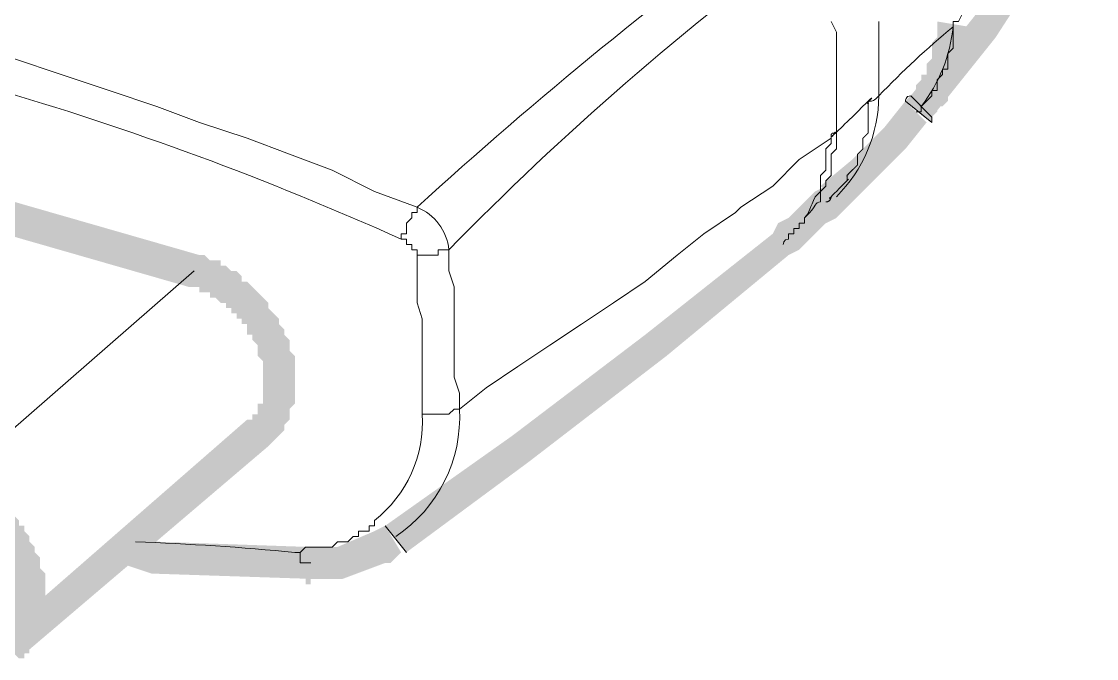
# Model space of a CAD drawing. Header units: millimetres. Extents: x -71336 to -35435, y -26189 to 22712.
# Drawn here: x -37410.43 to -37406.107, y -5700.953 to -5698.392 of the extents above; entities that cross this region are included whole.
import ezdxf
from ezdxf.enums import TextEntityAlignment as Align

# ---------------------------------------------------------------- set-up
doc = ezdxf.new("R2010")
doc.units = ezdxf.units.MM
doc.layers.add('SC - Equipment', color=7, linetype='Continuous', lineweight=13)
doc.styles.get("Standard").update_dxf_attribs({"font": 'arial.ttf', "height": 35})

# ---------------------------------------------------------------- blocks, each defined once
blk = doc.blocks.new('BARCO CLICKSHARE BUTTON WITH TEXT - SCHEMATIC')
at = {"layer": 'SC - Equipment', "lineweight": 0, "transparency": 33554687}
for points in [[(-14.7947, -24.4443), (-14.5385, -24.1241), (-14.325, -23.7825), (-14.1542, -23.4836), (-14.0475, -23.5476), (-14.2183, -23.8465), (-14.4531, -24.2094), (-14.7093, -24.5297)], [(-14.5599, -24.1667), (-14.5599, -24.1667), (-14.5599, -24.1667), (-14.5599, -24.1881), (-14.5599, -24.1881), (-14.5599, -24.2094), (-14.5599, -24.2094), (-14.5812, -24.2308), (-14.5812, -24.2308), (-14.5812, -24.2521), (-14.5812, -24.2521), (-14.5812, -24.2735), (-14.5812, -24.2735), (-14.5812, -24.2948), (-14.5812, -24.2948), (-14.5812, -24.3162), (-14.5812, -24.3162), (-14.6026, -24.3375), (-14.6026, -24.3375), (-14.6026, -24.3589), (-14.6026, -24.3589), (-14.6026, -24.3802), (-14.6026, -24.3802), (-14.6239, -24.3802), (-14.6239, -24.3802), (-14.6239, -24.4016), (-14.6239, -24.4016), (-14.6453, -24.4229), (-14.6453, -24.4229), (-14.6453, -24.4443), (-14.6453, -24.4443), (-14.6453, -24.4656), (-14.6453, -24.4656), (-14.6666, -24.487), (-14.6666, -24.487), (-14.6666, -24.487), (-14.688, -24.487), (-14.688, -24.5083), (-14.688, -24.5083), (-14.7093, -24.5297), (-14.7947, -24.4443), (-14.7947, -24.4443), (-14.7734, -24.4229), (-14.7734, -24.4016), (-14.7734, -24.4016), (-14.752, -24.3802), (-14.752, -24.3589), (-14.7307, -24.3589), (-14.7307, -24.3375), (-14.7307, -24.3162), (-14.7307, -24.3162), (-14.7093, -24.2948), (-14.7093, -24.2735), (-14.7093, -24.2735), (-14.7093, -24.2521), (-14.7093, -24.2308), (-14.688, -24.2094), (-14.688, -24.2094), (-14.688, -24.1881), (-14.688, -24.1667), (-14.688, -24.1454)], [(-14.5599, -24.1667), (-14.5599, -24.1667), (-14.5599, -24.1667), (-14.5599, -24.1881), (-14.5599, -24.1881), (-14.5599, -24.2094), (-14.5599, -24.2094), (-14.5599, -24.2308), (-14.5599, -24.2308), (-14.5599, -24.2521), (-14.5599, -24.2521), (-14.5812, -24.2735), (-14.5812, -24.2735), (-14.5812, -24.2948), (-14.5812, -24.2948), (-14.5812, -24.3162), (-14.5812, -24.3162), (-14.6026, -24.3375), (-14.6026, -24.3375), (-14.6026, -24.3589), (-14.6026, -24.3589), (-14.6026, -24.3802), (-14.6026, -24.3802), (-14.6239, -24.4016), (-14.6239, -24.4016), (-14.6239, -24.4016), (-14.6239, -24.4016), (-14.6239, -24.4229), (-14.6239, -24.4229), (-14.6453, -24.4443), (-14.6453, -24.4443), (-14.6453, -24.4656), (-14.6453, -24.4656), (-14.6666, -24.487), (-14.6666, -24.487), (-14.6666, -24.487), (-14.688, -24.487), (-14.688, -24.5083), (-14.688, -24.5083), (-14.7093, -24.5297), (-14.7947, -24.4443), (-14.7947, -24.4443), (-14.7734, -24.4229), (-14.7734, -24.4016), (-14.752, -24.4016), (-14.752, -24.3802), (-14.752, -24.3589), (-14.7307, -24.3589), (-14.7307, -24.3375), (-14.7307, -24.3162), (-14.7093, -24.3162), (-14.7093, -24.2948), (-14.7093, -24.2735), (-14.7093, -24.2735), (-14.688, -24.2521), (-14.688, -24.2308), (-14.688, -24.2094), (-14.688, -24.1881), (-14.688, -24.1881), (-14.688, -24.1667), (-14.688, -24.1454)], [(-15.1576, -24.8072), (-15.0295, -24.7005), (-14.9014, -24.5724), (-14.8161, -24.4656), (-14.7307, -24.551), (-14.8161, -24.6578), (-14.9441, -24.7859), (-15.0509, -24.8926)], [(-15.3284, -24.9567), (-15.2857, -24.9353), (-15.2217, -24.8713), (-15.179, -24.914), (-15.2217, -24.8713), (-15.179, -24.8286), (-15.0936, -24.9353), (-15.1363, -24.9567), (-15.1363, -24.9567), (-15.2003, -25.0207), (-15.2003, -25.0207), (-15.243, -25.0634)], [(-16.9082, -26.1735), (-16.3959, -25.8106), (-15.8621, -25.405), (-15.3498, -24.9993), (-15.2857, -25.0847), (-15.7768, -25.4904), (-16.3318, -25.9173), (-16.8228, -26.2803)], [(-17.3993, -25.5971), (-17.3993, -25.5758), (-17.3993, -25.5758), (-17.3993, -25.5544), (-17.3993, -25.5544), (-17.3993, -25.5331), (-17.3993, -25.5117), (-17.3993, -25.5117), (-17.4206, -25.4904), (-17.4206, -25.469), (-17.4206, -25.469), (-17.4206, -25.469), (-17.4206, -25.4477), (-17.442, -25.4263), (-17.442, -25.4263), (-17.442, -25.405), (-17.4633, -25.405), (-17.4633, -25.3836), (-17.4633, -25.3623), (-17.4846, -25.3623), (-17.4846, -25.3409), (-17.506, -25.3409), (-17.506, -25.3196), (-17.5273, -25.3196), (-17.5273, -25.2982), (-17.5487, -25.2982), (-17.5487, -25.2769), (-17.57, -25.2769), (-17.5914, -25.2555), (-17.5914, -25.2555), (-17.5914, -25.2555), (-17.6127, -25.2555), (-17.6127, -25.2342), (-17.6341, -25.2342), (-17.6554, -25.2342), (-17.6554, -25.2128), (-17.6768, -25.2128), (-17.6768, -25.2128), (-17.6981, -25.2128), (-17.6554, -25.0847), (-17.6554, -25.0847), (-17.6341, -25.0847), (-17.6341, -25.0847), (-17.6341, -25.0847), (-17.6127, -25.1061), (-17.6127, -25.1061), (-17.5914, -25.1061), (-17.5914, -25.1061), (-17.57, -25.1061), (-17.57, -25.1274), (-17.57, -25.1274), (-17.57, -25.1274), (-17.5487, -25.1274), (-17.5487, -25.1274), (-17.5273, -25.1488), (-17.5273, -25.1488), (-17.506, -25.1488), (-17.506, -25.1488), (-17.506, -25.1488), (-17.506, -25.1488), (-17.4846, -25.1701), (-17.4846, -25.1701), (-17.4846, -25.1701), (-17.4846, -25.1915), (-17.4633, -25.1915), (-17.4633, -25.1915), (-17.442, -25.2128), (-17.442, -25.2128), (-17.442, -25.2128), (-17.442, -25.2128), (-17.4206, -25.2342), (-17.4206, -25.2342), (-17.3993, -25.2555), (-17.3993, -25.2555), (-17.3993, -25.2555), (-17.3993, -25.2555), (-17.3779, -25.2769), (-17.3779, -25.2769), (-17.3779, -25.2982), (-17.3779, -25.2982), (-17.3566, -25.3196), (-17.3566, -25.3196), (-17.3566, -25.3196), (-17.3566, -25.3196), (-17.3352, -25.3409), (-17.3352, -25.3409), (-17.3352, -25.3623), (-17.3352, -25.3623), (-17.3139, -25.3836), (-17.3139, -25.3836), (-17.3139, -25.405), (-17.3139, -25.405), (-17.3139, -25.405), (-17.3139, -25.405), (-17.2925, -25.4263), (-17.2925, -25.4263), (-17.2925, -25.4263), (-17.2925, -25.4263), (-17.2925, -25.4477), (-17.2925, -25.4477), (-17.2925, -25.469), (-17.2925, -25.469), (-17.2712, -25.4904), (-17.2712, -25.4904), (-17.2712, -25.5117), (-17.2712, -25.5117), (-17.2712, -25.5331), (-17.2712, -25.5331), (-17.2712, -25.5331), (-17.2712, -25.5331), (-17.2712, -25.5544), (-17.2712, -25.5544), (-17.2712, -25.5758), (-17.2712, -25.5758), (-17.2712, -25.5971)], [(-17.4633, -25.7466), (-17.4419, -25.7466), (-17.4419, -25.7466), (-17.4419, -25.7252), (-17.4419, -25.7252), (-17.4206, -25.7252), (-17.4206, -25.7039), (-17.4206, -25.7039), (-17.4206, -25.7039), (-17.4206, -25.6825), (-17.4206, -25.6825), (-17.3993, -25.6825), (-17.3993, -25.6612), (-17.3993, -25.6612), (-17.3993, -25.6398), (-17.3993, -25.6398), (-17.3993, -25.6185), (-17.3993, -25.6185), (-17.3993, -25.5971), (-17.3993, -25.5971), (-17.2712, -25.5971), (-17.2712, -25.6185), (-17.2712, -25.6185), (-17.2712, -25.6185), (-17.2712, -25.6185), (-17.2712, -25.6398), (-17.2712, -25.6398), (-17.2712, -25.6612), (-17.2712, -25.6612), (-17.2712, -25.6825), (-17.2712, -25.6825), (-17.2712, -25.6825), (-17.2712, -25.6825), (-17.2925, -25.7039), (-17.2925, -25.7039), (-17.2925, -25.7252), (-17.2925, -25.7252), (-17.2925, -25.7252), (-17.2925, -25.7252), (-17.2925, -25.7466), (-17.2925, -25.7466), (-17.2925, -25.7466), (-17.2925, -25.7466), (-17.3139, -25.7679), (-17.3139, -25.7679), (-17.3139, -25.7679), (-17.3139, -25.7679), (-17.3139, -25.7892), (-17.3139, -25.7892), (-17.3352, -25.8106), (-17.3352, -25.8106), (-17.3352, -25.8106), (-17.3352, -25.8106), (-17.3566, -25.8319), (-17.3566, -25.8319), (-17.3566, -25.8319), (-17.3566, -25.8319), (-17.3779, -25.8533)], [(-18.6588, -25.96), (-18.6588, -25.96), (-18.6588, -25.96), (-18.6375, -25.96), (-18.6375, -25.96), (-18.6161, -25.9814), (-18.6161, -25.9814), (-18.5948, -25.9814), (-18.5948, -25.9814), (-18.5734, -25.9814), (-18.5734, -25.9814), (-18.5734, -26.0027), (-18.5734, -26.0027), (-18.5521, -26.0027), (-18.5521, -26.0027), (-18.5307, -26.0241), (-18.5307, -26.0241), (-18.5094, -26.0241), (-18.5094, -26.0241), (-18.5094, -26.0454), (-18.5094, -26.0454), (-18.488, -26.0454), (-18.488, -26.0454), (-18.4667, -26.0668), (-18.4667, -26.0668), (-18.4667, -26.0668), (-18.4667, -26.0668), (-18.4453, -26.0881), (-18.4453, -26.0881), (-18.4453, -26.0881), (-18.4453, -26.0881), (-18.424, -26.1095), (-18.424, -26.1095), (-18.4026, -26.1308), (-18.4026, -26.1308), (-18.4026, -26.1308), (-18.4026, -26.1308), (-18.3813, -26.1522), (-18.3813, -26.1522), (-18.3813, -26.1735), (-18.3813, -26.1735), (-18.3599, -26.1735), (-18.3599, -26.1949), (-18.3599, -26.1949), (-18.3599, -26.1949), (-18.3386, -26.2162), (-18.3386, -26.2162), (-18.3386, -26.2376), (-18.3386, -26.2376), (-18.3172, -26.2589), (-18.3172, -26.2589), (-18.3172, -26.2589), (-18.3172, -26.2803), (-18.3172, -26.2803), (-18.3172, -26.2803), (-18.2959, -26.3016), (-18.2959, -26.3016), (-18.2959, -26.323), (-18.2959, -26.323), (-18.2959, -26.3443), (-18.2959, -26.3443), (-18.2959, -26.3443), (-18.2959, -26.3443), (-18.2745, -26.3657), (-18.2745, -26.3657), (-18.2745, -26.387), (-18.2745, -26.387), (-18.2745, -26.4084), (-18.2745, -26.4084), (-18.2745, -26.4297), (-18.2745, -26.4297), (-18.2745, -26.4297), (-18.2745, -26.4297), (-18.2745, -26.4511), (-18.2745, -26.4511), (-18.2745, -26.4724), (-18.2745, -26.4724), (-18.2745, -26.4938), (-18.2745, -26.4938), (-18.2745, -26.5151), (-18.2745, -26.5151), (-18.2745, -26.5151), (-18.2745, -26.5151), (-18.2745, -26.5365), (-18.2745, -26.5365), (-18.2745, -26.5365), (-18.2745, -26.5365), (-18.2745, -26.5578), (-18.2745, -26.5578), (-18.2959, -26.5792), (-18.2959, -26.5792), (-18.2959, -26.5792), (-18.2959, -26.5792), (-18.2959, -26.6005), (-18.2959, -26.6005), (-18.2959, -26.6219), (-18.2959, -26.6219), (-18.3172, -26.6219), (-18.3172, -26.6219), (-18.3172, -26.6432), (-18.3172, -26.6432), (-18.3172, -26.6432), (-18.3172, -26.6432), (-18.3386, -26.6645), (-18.3386, -26.6645), (-18.3386, -26.6645), (-18.3386, -26.6645), (-18.3386, -26.6859), (-18.3386, -26.6859), (-18.3599, -26.6859), (-18.3599, -26.7072), (-18.3599, -26.7072), (-18.3599, -26.7072), (-18.3813, -26.7072), (-18.4667, -26.6219), (-18.4667, -26.6219), (-18.4453, -26.6005), (-18.4453, -26.6005), (-18.4453, -26.6005), (-18.4453, -26.5792), (-18.424, -26.5792), (-18.424, -26.5792), (-18.424, -26.5792), (-18.424, -26.5578), (-18.424, -26.5578), (-18.424, -26.5365), (-18.4026, -26.5365), (-18.4026, -26.5365), (-18.4026, -26.5151), (-18.4026, -26.5151), (-18.4026, -26.5151), (-18.4026, -26.4938), (-18.4026, -26.4724), (-18.4026, -26.4724), (-18.4026, -26.4511), (-18.4026, -26.4511), (-18.4026, -26.4297), (-18.4026, -26.4297), (-18.4026, -26.4084), (-18.4026, -26.4084), (-18.4026, -26.387), (-18.424, -26.3657), (-18.424, -26.3657), (-18.424, -26.3443), (-18.424, -26.3443), (-18.424, -26.323), (-18.4453, -26.3016), (-18.4453, -26.3016), (-18.4453, -26.2803), (-18.4667, -26.2589), (-18.4667, -26.2589), (-18.488, -26.2376), (-18.488, -26.2376), (-18.488, -26.2162), (-18.5094, -26.2162), (-18.5094, -26.1949), (-18.5307, -26.1735), (-18.5307, -26.1735), (-18.488, -26.1308), (-18.5307, -26.1735), (-18.5521, -26.1735), (-18.5094, -26.1308), (-18.5307, -26.1735), (-18.5521, -26.1522), (-18.5734, -26.1522), (-18.5734, -26.1308), (-18.5948, -26.1308), (-18.5948, -26.1308), (-18.6161, -26.1095), (-18.6375, -26.1095), (-18.6375, -26.1095), (-18.6588, -26.0881), (-18.6588, -26.0881), (-18.6802, -26.0881), (-18.6802, -26.0881), (-18.7015, -26.0668)], [(-17.933, -26.1949), (-17.8262, -26.2376), (-17.2071, -26.2589), (-17.2071, -26.387), (-17.8476, -26.3657), (-17.9757, -26.323)], [(-17.2285, -26.2589), (-17.1004, -26.2589), (-16.9509, -26.1949), (-16.9082, -26.1735), (-16.8442, -26.2803), (-16.8869, -26.323), (-16.9082, -26.323), (-17.079, -26.387), (-17.2071, -26.387)]]:
    blk.add_hatch(color=7, dxfattribs=at).paths.add_polyline_path(points)
at = {"layer": 'SC - Equipment', "color": 7, "lineweight": 0, "transparency": 33554687}
for points in [[(-14.9228, -24.1454), (-14.9228, -24.1881), (-14.9228, -24.2308), (-14.9228, -24.2735), (-14.9228, -24.2948), (-14.9228, -24.3375), (-14.9228, -24.3802), (-14.9228, -24.4229), (-14.9228, -24.4443, -0.029386), (-14.6239, -24.1667), (-14.6239, -24.1454)], [(-15.2644, -23.6544, 0.026924), (-16.7801, -24.8926), (-16.7801, -24.914), (-16.8015, -24.914), (-16.8015, -24.9353), (-16.8228, -24.9567), (-16.8228, -24.978), (-16.8228, -24.9993), (-16.8442, -24.9993), (-16.8442, -25.0207, 0.070044), (-20.2173, -24.0387)], [(-14.6239, -24.1667, -0.137949), (-14.752, -24.487), (-14.7307, -24.4656), (-14.7093, -24.4443), (-14.7093, -24.4229), (-14.688, -24.4229), (-14.688, -24.4016), (-14.688, -24.3802), (-14.6666, -24.3589), (-14.6666, -24.3375), (-14.6453, -24.3375), (-14.6453, -24.3162), (-14.6453, -24.2948), (-14.6453, -24.2735), (-14.6239, -24.2521), (-14.6239, -24.2308), (-14.6239, -24.2094), (-14.6239, -24.1881), (-14.6239, -24.1667), (-14.6239, -24.1454), (-14.6026, -24.1454), (-14.5812, -24.1027)], [(-18.4026, -24.2948), (-18.2105, -24.3589), (-18.0184, -24.4229), (-17.8262, -24.487), (-17.6554, -24.551), (-17.4633, -24.6151), (-17.2925, -24.6791), (-17.1217, -24.7432), (-16.9509, -24.8286), (-16.7801, -24.8926, -0.280416), (-16.652, -25.0634, -0.040203), (-15.179, -23.7825)], [(-15.179, -24.8499), (-15.1576, -24.8286), (-15.1576, -24.8072), (-15.1576, -24.7859), (-15.1576, -24.7645), (-15.1363, -24.7432), (-15.1363, -24.7218), (-15.1363, -24.7005), (-15.1363, -24.6791), (-15.1363, -24.6578), (-15.1149, -24.6364), (-15.1149, -24.6151), (-15.243, -24.7005), (-15.3498, -24.8072), (-15.4779, -24.8926), (-15.4992, -24.914), (-15.6273, -24.9993), (-15.7341, -25.0847), (-15.8621, -25.1915), (-15.9902, -25.2769), (-16.1183, -25.3623), (-16.2464, -25.4477), (-16.3745, -25.5331), (-16.5026, -25.6185), (-16.6094, -25.7039), (-16.6307, -25.7039), (-16.652, -25.7252), (-16.6734, -25.7252), (-16.6947, -25.7252), (-16.7161, -25.7252), (-16.7374, -25.7252), (-16.7588, -25.7252, -0.245347), (-16.9509, -26.1522)], [(-16.8442, -25.0207), (-16.8228, -25.0207), (-16.8228, -25.042), (-16.8015, -25.042), (-16.8015, -25.0634), (-16.7801, -25.0634), (-16.7801, -25.0847), (-16.7588, -25.0847), (-16.7374, -25.0847), (-16.7161, -25.0847), (-16.6947, -25.0847), (-16.6947, -25.0634), (-16.6734, -25.0634), (-16.652, -25.0634), (-16.652, -25.0847), (-16.652, -25.1488), (-16.6307, -25.2128), (-16.6307, -25.2555), (-16.6307, -25.3196), (-16.6307, -25.3836), (-16.6307, -25.4477), (-16.6307, -25.5117), (-16.6307, -25.5758), (-16.6094, -25.6398), (-16.6094, -25.7039, -0.266944), (-16.8655, -26.2162)], [(-17.2071, -26.323), (-17.2285, -26.323), (-17.2498, -26.323), (-17.2498, -26.3016), (-17.2498, -26.2803), (-17.2712, -26.2803, 0.013822), (-17.9116, -26.2376)]]:
    blk.add_lwpolyline(points, format="xyb", dxfattribs=at)
for points in [[(-15.1149, -24.1454), (-15.0936, -24.1881), (-15.0936, -24.2308), (-15.0936, -24.2735), (-15.0936, -24.3162), (-15.0936, -24.3589), (-15.0936, -24.3802), (-15.0936, -24.4229), (-15.0936, -24.4656), (-15.0936, -24.5083), (-15.0936, -24.551), (-15.0936, -24.5937), (-15.0936, -24.6151), (-15.0936, -24.6364), (-15.0936, -24.6578), (-15.1149, -24.6791), (-15.1149, -24.7005), (-15.1149, -24.7218), (-15.1149, -24.7432), (-15.1149, -24.7645), (-15.1363, -24.7859), (-15.1363, -24.8072), (-15.1576, -24.8286), (-15.1576, -24.8499), (-15.1576, -24.8713)], [(-14.6239, -24.1454), (-14.6239, -24.1454)], [(-15.2003, -24.914), (-15.2217, -24.9353), (-15.2217, -24.9567), (-15.243, -24.9567), (-15.243, -24.978), (-15.2644, -24.978), (-15.2644, -24.9993), (-15.2857, -24.9993), (-15.2857, -25.0207)], [(-15.2217, -24.9353), (-15.2217, -24.9567), (-15.243, -24.9567), (-15.243, -24.978), (-15.2644, -24.978), (-15.2644, -24.9993), (-15.2857, -24.9993), (-15.2857, -25.0207)], [(-16.7801, -25.0847), (-16.7801, -25.1061), (-16.7801, -25.1701), (-16.7801, -25.2342), (-16.7801, -25.2769), (-16.7588, -25.3409), (-16.7588, -25.405), (-16.7588, -25.469), (-16.7588, -25.5331), (-16.7588, -25.5971), (-16.7588, -25.6612), (-16.7588, -25.7252)], [(-18.7656, -26.1308), (-18.6802, -26.0241), (-17.6768, -25.1488)], [(-16.9509, -26.1735), (-16.9723, -26.1735), (-16.9723, -26.1949), (-16.9936, -26.1949), (-17.015, -26.1949), (-17.015, -26.2162), (-17.0363, -26.2162), (-17.0577, -26.2376), (-17.079, -26.2376), (-17.1004, -26.2376), (-17.1217, -26.2589), (-17.1431, -26.2589), (-17.1644, -26.2589), (-17.1858, -26.2589), (-17.2071, -26.2589), (-17.2285, -26.2589), (-17.2498, -26.2803), (-17.2712, -26.2803)]]:
    blk.add_lwpolyline(points, dxfattribs=at)
for points in [[(-14.6239, -24.1667), (-14.6239, -24.1667)], [(-14.7093, -24.551), (-14.7093, -24.551), (-14.8161, -24.4656), (-14.8161, -24.4656)], [(-14.7947, -24.4443), (-14.7093, -24.5297)], [(-16.8228, -26.2803), (-16.8228, -26.2803), (-16.9082, -26.1735), (-16.9082, -26.1735)]]:
    blk.add_lwpolyline(points, close=True, dxfattribs=at)
blk.add_arc((-15.5007, -24.4397), 0.578, 314.7862, 359.5465, dxfattribs=at)
blk.add_rational_spline([(-15.1363, -24.8713), (-15.1149, -24.8713), (-15.1149, -24.8499), (-15.1149, -24.8499), (-15.0936, -24.8286), (-15.0722, -24.8072), (-15.0509, -24.7859), (-15.0509, -24.7787), (-15.0509, -24.7716), (-15.0509, -24.7645), (-15.0438, -24.7574), (-15.0367, -24.7503), (-15.0295, -24.7432), (-15.0224, -24.736), (-15.0153, -24.7289), (-15.0082, -24.7218), (-15.0082, -24.7147), (-15.0082, -24.7076), (-15.0082, -24.7005), (-15.0082, -24.6933), (-15.0082, -24.6862), (-15.0082, -24.6791), (-15.0011, -24.672), (-14.994, -24.6649), (-14.9868, -24.6578), (-14.9868, -24.6507), (-14.9868, -24.6435), (-14.9868, -24.6364), (-14.9868, -24.6293), (-14.9868, -24.6222), (-14.9868, -24.6151), (-14.9797, -24.608), (-14.9726, -24.6008), (-14.9655, -24.5937), (-14.9655, -24.5866), (-14.9655, -24.5795), (-14.9655, -24.5724), (-14.9655, -24.5653), (-14.9655, -24.5581), (-14.9655, -24.551), (-14.9655, -24.5439), (-14.9655, -24.5368), (-14.9655, -24.5297), (-14.9655, -24.5226), (-14.9655, -24.5154), (-14.9655, -24.5083), (-14.9655, -24.5012), (-14.9655, -24.4941), (-14.9655, -24.487), (-14.9655, -24.4799), (-14.9655, -24.4727), (-14.9655, -24.4656), (-15.0082, -24.5083), (-15.0509, -24.551), (-15.0936, -24.5937), (-15.1149, -24.5937), (-15.1149, -24.5937), (-15.1149, -24.6151)], [1, 1, 1, 1, 0.999999999218, 0.999999999218, 1, 1, 1, 1, 1, 1, 1, 1, 1, 1, 1, 1, 1, 1, 1, 1, 1, 1, 1, 1, 1, 1, 1, 1, 1, 1, 1, 1, 1, 1, 1, 1, 1, 1, 1, 1, 1, 1, 1, 1, 1, 1, 1, 1, 1, 1, 0.999999999804, 0.999999999804, 1, 1, 1, 1], degree=3, knots=[0, 0, 0, 0, 1, 1, 1, 1.000097, 1.000097, 1.000097, 2.000097, 2.000097, 2.000097, 3.000097, 3.000097, 3.000097, 4.000097, 4.000097, 4.000097, 5.000097, 5.000097, 5.000097, 6.000097, 6.000097, 6.000097, 7.000097, 7.000097, 7.000097, 8.000097, 8.000097, 8.000097, 9.000097, 9.000097, 9.000097, 10.000097, 10.000097, 10.000097, 11.000097, 11.000097, 11.000097, 12.000097, 12.000097, 12.000097, 13.000097, 13.000097, 13.000097, 14.000097, 14.000097, 14.000097, 15.000097, 15.000097, 15.000097, 16.000097, 16.000097, 16.000097, 16.000145, 16.000145, 16.000145, 17.000145, 17.000145, 17.000145, 17.000145], dxfattribs=at)
for points in [[(-14.9655, -24.4656), (-14.9441, -24.4656), (-14.9441, -24.4656), (-14.9228, -24.4443)], [(-15.2217, -24.9353), (-15.2003, -24.914), (-15.2003, -24.8926), (-15.179, -24.8499)], [(-15.2003, -24.914), (-15.179, -24.8926), (-15.179, -24.8713), (-15.1576, -24.8713)], [(-15.3071, -25.042), (-15.3071, -25.042), (-15.3071, -25.0207), (-15.2857, -25.0207)], [(-16.9509, -26.1735), (-16.9509, -26.1735), (-16.9509, -26.1522), (-16.9509, -26.1522)]]:
    blk.add_open_spline(points, degree=3, dxfattribs=at)
for points, knots in [([(-14.7947, -24.4443), (-14.7662, -24.4727), (-14.7378, -24.5012), (-14.7093, -24.5297), (-14.7093, -24.5297), (-14.7093, -24.5297), (-14.7093, -24.551), (-14.7449, -24.5226), (-14.7805, -24.4941), (-14.8161, -24.4656), (-14.8161, -24.4656), (-14.8161, -24.4443), (-14.7947, -24.4443)], [0, 0, 0, 0, 1, 1, 1, 2, 2, 2, 3, 3, 3, 4, 4, 4, 4]), ([(-14.7734, -24.5083), (-14.7734, -24.5083), (-14.7734, -24.5083), (-14.752, -24.5083), (-14.752, -24.5083), (-14.752, -24.487), (-14.752, -24.487)], [0, 0, 0, 0, 1, 1, 1, 2, 2, 2, 2])]:
    blk.add_open_spline(points, degree=3, knots=knots, dxfattribs=at)
for points in [[(-14.7093, -24.5297), (-14.7093, -24.551), (-14.7947, -24.4443), (-14.8161, -24.4656)], [(-19.3633, -24.5937), (-17.6554, -25.0847), (-19.406, -24.7218), (-17.6981, -25.2128)], [(-15.179, -24.8286), (-15.1363, -24.8072), (-15.0936, -24.9353), (-15.0509, -24.8926)], [(-15.243, -25.0634), (-15.2857, -25.0847), (-15.3284, -24.9567), (-15.3498, -24.9993)], [(-17.3779, -25.8533), (-18.3813, -26.7072), (-17.4633, -25.7466), (-18.4667, -26.6218)], [(-17.2071, -26.2589), (-17.2071, -26.4084), (-17.2285, -26.2589), (-17.2285, -26.4084)]]:
    blk.add_solid(points, dxfattribs=at)
at = {"ltscale": 5}
for tag, p in [('MAKE', (0, 10.9753)), ('MODEL', (0, 5.9753))]:
    blk.add_attdef(tag, text='', height=2.5, dxfattribs=at).set_placement(p, align=Align.MIDDLE_CENTER)
at = {"ltscale": 5, "flags": 1}
for tag, p in [('ROOM_TYPE', (45, -5)), ('LOCATION', (45, -10)), ('RACK_EQUIPMENT_(Y/N)', (45, -15)), ('IP_(Y/N)', (45, -30)), ('POE(WATT)', (45, -35)), ('AMP(@240V)', (45, -40)), ('WATT', (45, -45)), ('BTU/H', (45, -50)), ('WEIGHT(KG)', (45, -55)), ('TRANSFORMER_TAPS', (45, -60))]:
    blk.add_attdef(tag, p, '', height=2.5, dxfattribs=at)
for tag, p in [('DESCRIPTION', (56.9608, -23.892)), ('BRACKET', (53.1547, -63.4953))]:
    blk.add_attdef(tag, text='', height=2.5, dxfattribs=at).set_placement(p, align=Align.MIDDLE_CENTER)

msp = doc.modelspace()

# ---------------------------------------------------------------- block references
at = {"ltscale": 5}
msp.add_blockref('BARCO CLICKSHARE BUTTON WITH TEXT - SCHEMATIC', (-37392.0595, -5674.2461), dxfattribs=at)

doc.saveas('drawing.dxf')
